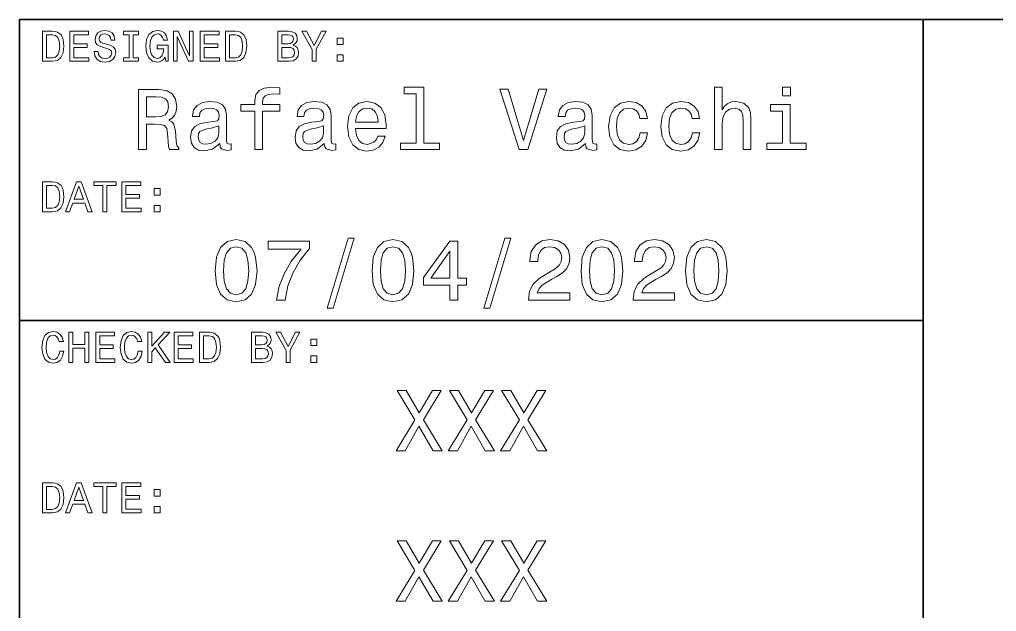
# Model space of a CAD drawing. Extents: x 0 to 420, y 0 to 297.
# Drawn here: x 220 to 268.65, y 40.51 to 70 of the extents above; entities that cross this region are included whole.
import ezdxf

# ---------------------------------------------------------------- set-up
doc = ezdxf.new("R2010")
doc.units = 0

msp = doc.modelspace()

# ---------------------------------------------------------------- linework, layer by layer
at = {"color": 7, "lineweight": 35}
for p, q in [((220, 10), (220, 70)), ((220, 70), (410, 70)), ((265, 14), (265, 70)), ((220, 55), (265, 55))]:
    msp.add_line(p, q, dxfattribs=at)
at = {"color": 7, "lineweight": 13}
for points in [[(221.648422, 69.418587), (221.149139, 69.418587), (221.149139, 67.918587), (221.648422, 67.918587), (221.884003, 67.966141), (222.059082, 68.110947), (222.167145, 68.346542), (222.206055, 68.668587), (222.171463, 68.997116), (222.128235, 69.126801), (222.067719, 69.230545), (221.892654, 69.371033), (221.778091, 69.405617)], [(221.633286, 69.239189), (221.797546, 69.206772), (221.909943, 69.107346), (221.976944, 68.930115), (221.998566, 68.668587), (221.974777, 68.415703), (221.907776, 68.238472), (221.793228, 68.132561), (221.633286, 68.097984), (221.350143, 68.097984), (221.350143, 69.239189)], [(222.497833, 67.918587), (223.448853, 67.918587), (223.448853, 68.100143), (222.696686, 68.100143), (222.696686, 68.60807), (223.366714, 68.60807), (223.366714, 68.78746), (222.696686, 68.78746), (222.696686, 69.23703), (223.431549, 69.23703), (223.431549, 69.418587), (222.497833, 69.418587)], [(223.911377, 68.413544), (223.714691, 68.413544), (223.757919, 68.184441), (223.865997, 68.015846), (224.032425, 67.914261), (224.257202, 67.877518), (224.479828, 67.912102), (224.646255, 68.007202), (224.752167, 68.156342), (224.791061, 68.353027), (224.758652, 68.530258), (224.667862, 68.644814), (224.520889, 68.720459), (224.324203, 68.776657), (224.155624, 68.817719), (224.045395, 68.865273), (223.982712, 68.934441), (223.963257, 69.042503), (223.982712, 69.139771), (224.03891, 69.213257), (224.125366, 69.26297), (224.244232, 69.280258), (224.36528, 69.258644), (224.460373, 69.200287), (224.523056, 69.103027), (224.553314, 68.971184), (224.75, 68.971184), (224.75, 68.975502), (224.715424, 69.178673), (224.613831, 69.329971), (224.453888, 69.425072), (224.237747, 69.457489), (224.043228, 69.425072), (223.891937, 69.33429), (223.794662, 69.193802), (223.760086, 69.012245), (223.788177, 68.850143), (223.870316, 68.739914), (224, 68.666428), (224.177231, 68.610229), (224.35231, 68.560516), (224.484146, 68.51297), (224.564117, 68.443802), (224.592224, 68.331413), (224.566284, 68.216858), (224.499283, 68.130402), (224.39769, 68.07637), (224.265854, 68.059074), (224.118881, 68.082855), (224.006485, 68.152016), (223.935165, 68.264404)], [(225.454605, 68.100143), (225.177948, 68.100143), (225.177948, 67.918587), (225.930115, 67.918587), (225.930115, 68.100143), (225.653458, 68.100143), (225.653458, 69.23703), (225.930115, 69.23703), (225.930115, 69.418587), (225.177948, 69.418587), (225.177948, 69.23703), (225.454605, 69.23703)], [(227.250717, 68.119598), (227.28746, 67.918587), (227.395538, 67.918587), (227.395538, 68.729103), (226.848709, 68.729103), (226.848709, 68.545387), (227.185883, 68.545387), (227.185883, 68.532417), (227.159943, 68.333572), (227.090775, 68.1866), (226.984863, 68.093658), (226.853027, 68.0634), (226.706055, 68.102303), (226.591492, 68.219017), (226.518005, 68.411385), (226.492081, 68.675072), (226.515854, 68.9366), (226.58934, 69.12896), (226.706055, 69.245674), (226.863831, 69.286743), (226.971909, 69.265129), (227.060516, 69.204613), (227.125366, 69.103027), (227.162109, 68.966858), (227.376083, 68.966858), (227.319885, 69.174347), (227.213974, 69.329971), (227.064835, 69.425072), (226.876801, 69.459656), (226.630402, 69.405617), (226.444519, 69.247841), (226.325653, 68.999275), (226.284576, 68.668587), (226.325653, 68.335732), (226.444519, 68.087173), (226.619598, 67.92939), (226.840057, 67.877518), (226.963257, 67.894814), (227.073486, 67.938042), (227.168594, 68.013687)], [(227.663544, 67.918587), (227.842941, 67.918587), (227.842941, 69.148415), (228.417862, 67.918587), (228.649139, 67.918587), (228.649139, 69.418587), (228.467575, 69.418587), (228.467575, 68.188759), (227.899139, 69.418587), (227.663544, 69.418587)], [(229.003601, 67.918587), (229.954605, 67.918587), (229.954605, 68.100143), (229.202454, 68.100143), (229.202454, 68.60807), (229.872482, 68.60807), (229.872482, 68.78746), (229.202454, 68.78746), (229.202454, 69.23703), (229.937317, 69.23703), (229.937317, 69.418587), (229.003601, 69.418587)], [(230.756485, 69.418587), (230.257202, 69.418587), (230.257202, 67.918587), (230.756485, 67.918587), (230.992081, 67.966141), (231.167145, 68.110947), (231.275223, 68.346542), (231.314117, 68.668587), (231.279541, 68.997116), (231.236313, 69.126801), (231.175797, 69.230545), (231.000717, 69.371033), (230.886169, 69.405617)], [(230.741348, 69.239189), (230.905624, 69.206772), (231.018005, 69.107346), (231.085022, 68.930115), (231.106628, 68.668587), (231.082855, 68.415703), (231.015854, 68.238472), (230.901291, 68.132561), (230.741348, 68.097984), (230.458221, 68.097984), (230.458221, 69.239189)], [(233.631119, 68.729103), (233.782425, 68.854469), (233.82132, 68.938759), (233.83429, 69.042503), (233.806198, 69.204613), (233.721909, 69.321327), (233.585739, 69.392647), (233.395538, 69.418587), (232.861679, 69.418587), (232.861679, 67.918587), (233.425797, 67.918587), (233.626801, 67.948845), (233.77594, 68.03746), (233.868881, 68.177956), (233.901291, 68.368156), (233.881851, 68.495674), (233.829971, 68.601585), (233.745682, 68.67939)], [(233.354462, 68.796112), (233.060516, 68.796112), (233.060516, 69.239189), (233.371765, 69.239189), (233.48848, 69.226227), (233.570602, 69.187317), (233.620316, 69.120316), (233.637604, 69.020889), (233.618164, 68.921471), (233.566284, 68.852303), (233.477661, 68.809074)], [(234.77449, 67.918587), (234.77449, 68.525932), (235.267288, 69.420746), (235.042511, 69.420746), (234.672913, 68.709656), (234.298996, 69.420746), (234.059082, 69.420746), (234.573486, 68.51297), (234.573486, 67.918587)], [(233.402023, 68.097984), (233.060516, 68.097984), (233.060516, 68.614555), (233.382568, 68.614555), (233.518738, 68.599426), (233.615997, 68.554031), (233.674347, 68.476227), (233.693802, 68.363831), (233.674347, 68.244957), (233.620316, 68.162827), (233.529541, 68.113113)], [(235.814117, 68.757202), (236.112396, 68.757202), (236.112396, 69.079247), (235.814117, 69.079247)], [(235.814117, 67.918587), (236.112396, 67.918587), (236.112396, 68.240631), (235.814117, 68.240631)], [(225.92218, 63.520172), (226.324203, 63.520172), (226.324203, 64.786743), (226.734863, 64.786743), (227.03746, 64.773773), (227.227661, 64.713257), (227.331406, 64.570602), (227.374634, 64.315559), (227.39624, 63.926514), (227.42218, 63.671471), (227.47406, 63.520172), (227.927948, 63.520172), (227.927948, 63.602306), (227.828522, 63.723343), (227.793945, 63.948128), (227.763687, 64.432274), (227.690201, 64.791069), (227.590775, 64.903458), (227.43515, 64.985588), (227.608063, 65.093658), (227.729095, 65.244957), (227.806915, 65.435158), (227.83284, 65.664261), (227.772324, 66.027374), (227.599411, 66.299713), (227.314117, 66.463974), (226.925064, 66.520172), (225.92218, 66.520172)], [(231.723343, 65.439484), (231.723343, 63.520172), (232.103745, 63.520172), (232.103745, 65.439484), (232.968292, 65.439484), (232.968292, 65.763687), (232.103745, 65.763687), (232.103745, 65.906342), (232.134003, 66.079247), (232.233429, 66.195969), (232.402008, 66.265129), (232.644089, 66.291069), (232.968292, 66.273773), (232.968292, 66.602303), (232.557632, 66.623917), (232.185867, 66.585014), (231.926498, 66.4683), (231.770889, 66.265129), (231.723343, 65.975502), (231.723343, 65.763687), (231.027374, 65.763687), (231.027374, 65.439484)], [(239.759354, 66.304031), (239.759354, 63.840057), (238.976944, 63.840057), (238.976944, 63.520172), (240.917862, 63.520172), (240.917862, 63.840057), (240.139771, 63.840057), (240.139771, 66.623917), (239.162811, 66.623917), (239.162811, 66.304031)], [(245.854462, 66.524498), (245.102295, 63.969738), (244.328522, 66.524498), (243.917862, 66.524498), (244.886154, 63.520172), (245.318436, 63.520172), (246.265121, 66.524498)], [(254.616714, 63.520172), (254.997116, 63.520172), (254.997116, 64.860229), (255.036026, 65.167145), (255.161377, 65.39193), (255.355896, 65.530258), (255.615265, 65.58213), (255.822769, 65.538902), (255.952454, 65.422188), (256.017273, 65.227661), (256.03891, 64.9683), (256.03891, 63.520172), (256.419312, 63.520172), (256.419312, 65.046112), (256.402008, 65.353027), (256.324219, 65.60807), (256.069153, 65.841499), (255.671463, 65.92363), (255.455322, 65.893372), (255.269455, 65.811241), (255.113831, 65.681557), (254.997116, 65.504318), (254.997116, 66.623917), (254.616714, 66.623917)], [(258.394806, 66.623917), (257.992798, 66.623917), (257.992798, 66.191643), (258.394806, 66.191643)], [(226.812668, 66.15274), (227.076355, 66.126801), (227.262238, 66.04467), (227.378952, 65.893372), (227.417862, 65.655617), (227.374634, 65.4049), (227.257919, 65.253601), (227.059067, 65.175789), (226.786743, 65.154175), (226.324203, 65.154175), (226.324203, 66.15274)], [(229.97261, 63.822765), (229.97261, 63.809799), (229.994232, 63.662823), (230.059067, 63.559078), (230.331406, 63.476944), (230.543213, 63.511528), (230.543213, 63.805473), (230.452438, 63.792507), (230.331406, 63.848701), (230.309784, 64.021614), (230.309784, 65.223343), (230.257919, 65.530258), (230.106628, 65.746399), (229.842926, 65.876083), (229.471176, 65.92363), (229.108063, 65.871758), (228.840057, 65.724785), (228.671463, 65.495674), (228.615265, 65.193085), (228.615265, 65.167145), (228.956772, 65.167145), (228.98703, 65.348701), (229.082123, 65.478386), (229.237747, 65.556198), (229.458206, 65.586456), (229.670029, 65.564842), (229.82132, 65.5), (229.912094, 65.387604), (229.942352, 65.231987), (229.925064, 65.05043), (229.855896, 64.959656), (229.682983, 64.916428), (229.35878, 64.881844), (228.98703, 64.804031), (228.723343, 64.665703), (228.567719, 64.44957), (228.520172, 64.129684), (228.5634, 63.844379), (228.697403, 63.632565), (228.913544, 63.498558), (229.211807, 63.451008), (229.613831, 63.541786)], [(235.177231, 63.822765), (235.177231, 63.809799), (235.198837, 63.662823), (235.263687, 63.559078), (235.536011, 63.476944), (235.747833, 63.511528), (235.747833, 63.805473), (235.657059, 63.792507), (235.536011, 63.848701), (235.514404, 64.021614), (235.514404, 65.223343), (235.462524, 65.530258), (235.311234, 65.746399), (235.047546, 65.876083), (234.675781, 65.92363), (234.312668, 65.871758), (234.044662, 65.724785), (233.876068, 65.495674), (233.819885, 65.193085), (233.819885, 65.167145), (234.161377, 65.167145), (234.191635, 65.348701), (234.286743, 65.478386), (234.442352, 65.556198), (234.662811, 65.586456), (234.874634, 65.564842), (235.025925, 65.5), (235.116714, 65.387604), (235.146973, 65.231987), (235.129669, 65.05043), (235.060516, 64.959656), (234.887604, 64.916428), (234.5634, 64.881844), (234.191635, 64.804031), (233.927948, 64.665703), (233.772324, 64.44957), (233.724777, 64.129684), (233.768005, 63.844379), (233.902008, 63.632565), (234.118149, 63.498558), (234.416412, 63.451008), (234.818436, 63.541786)], [(236.733429, 64.570602), (238.255035, 64.570602), (238.259354, 64.747841), (238.190201, 65.244957), (238, 65.616714), (237.697403, 65.841499), (237.29538, 65.92363), (236.902008, 65.837173), (236.599411, 65.5951), (236.404892, 65.201729), (236.335724, 64.682999), (236.400574, 64.151299), (236.595093, 63.762245), (236.893372, 63.520172), (237.28241, 63.438038), (237.619583, 63.494236), (237.89624, 63.641209), (238.099411, 63.874638), (238.216125, 64.185875), (237.840057, 64.185875), (237.762238, 64.01297), (237.649841, 63.883286), (237.329971, 63.779537), (237.083572, 63.827087), (236.89769, 63.978386), (236.776657, 64.224785), (236.733429, 64.557632)], [(248.188751, 63.822765), (248.188751, 63.809799), (248.210373, 63.662823), (248.275208, 63.559078), (248.547546, 63.476944), (248.759354, 63.511528), (248.759354, 63.805473), (248.668579, 63.792507), (248.547546, 63.848701), (248.525925, 64.021614), (248.525925, 65.223343), (248.47406, 65.530258), (248.322754, 65.746399), (248.059067, 65.876083), (247.687317, 65.92363), (247.324203, 65.871758), (247.056183, 65.724785), (246.887604, 65.495674), (246.831406, 65.193085), (246.831406, 65.167145), (247.172913, 65.167145), (247.203156, 65.348701), (247.298264, 65.478386), (247.453888, 65.556198), (247.674347, 65.586456), (247.886169, 65.564842), (248.03746, 65.5), (248.128235, 65.387604), (248.158493, 65.231987), (248.141205, 65.05043), (248.072037, 64.959656), (247.899124, 64.916428), (247.574921, 64.881844), (247.203156, 64.804031), (246.939468, 64.665703), (246.783859, 64.44957), (246.736298, 64.129684), (246.779541, 63.844379), (246.913544, 63.632565), (247.129669, 63.498558), (247.427948, 63.451008), (247.829971, 63.541786)], [(250.890488, 65.072044), (251.266571, 65.072044), (251.188751, 65.41787), (251.002869, 65.690201), (250.713257, 65.858788), (250.337173, 65.92363), (249.92218, 65.837173), (249.606628, 65.5951), (249.407776, 65.201729), (249.338608, 64.674355), (249.403458, 64.151299), (249.597977, 63.762245), (249.904892, 63.520172), (250.324203, 63.438038), (250.695953, 63.50288), (250.98558, 63.684437), (251.184433, 63.969738), (251.270889, 64.350143), (250.907776, 64.350143), (250.842926, 64.10807), (250.721893, 63.926514), (250.548981, 63.814121), (250.337173, 63.779537), (250.073486, 63.835735), (249.883286, 64.008644), (249.766571, 64.289627), (249.727661, 64.687317), (249.766571, 65.07637), (249.887604, 65.357346), (250.082123, 65.530258), (250.337173, 65.590775), (250.561951, 65.551872), (250.730545, 65.452446), (250.842926, 65.288185)], [(253.492798, 65.072044), (253.868866, 65.072044), (253.791061, 65.41787), (253.605179, 65.690201), (253.315552, 65.858788), (252.939484, 65.92363), (252.52449, 65.837173), (252.208923, 65.5951), (252.010086, 65.201729), (251.940918, 64.674355), (252.005753, 64.151299), (252.200287, 63.762245), (252.507202, 63.520172), (252.926514, 63.438038), (253.298264, 63.50288), (253.587891, 63.684437), (253.786743, 63.969738), (253.873199, 64.350143), (253.510086, 64.350143), (253.445236, 64.10807), (253.324203, 63.926514), (253.151291, 63.814121), (252.939484, 63.779537), (252.675781, 63.835735), (252.48558, 64.008644), (252.368866, 64.289627), (252.329971, 64.687317), (252.368866, 65.07637), (252.489914, 65.357346), (252.684433, 65.530258), (252.939484, 65.590775), (253.164261, 65.551872), (253.332855, 65.452446), (253.445236, 65.288185)], [(258.381836, 63.840057), (258.381836, 65.763687), (257.404907, 65.763687), (257.404907, 65.439484), (258.001434, 65.439484), (258.001434, 63.840057), (257.223328, 63.840057), (257.223328, 63.520172), (259.168579, 63.520172), (259.168579, 63.840057)], [(236.733429, 64.890488), (236.780975, 65.188759), (236.89769, 65.409218), (237.074921, 65.543228), (237.30835, 65.590775), (237.53746, 65.543228), (237.714691, 65.409218), (237.822754, 65.188759), (237.861664, 64.890488)], [(229.929382, 64.332855), (229.877518, 64.10807), (229.739182, 63.935158), (229.531693, 63.822765), (229.276657, 63.783859), (229.112381, 63.805473), (228.995667, 63.874638), (228.92218, 63.995678), (228.900574, 64.164261), (228.917862, 64.315559), (228.98703, 64.42363), (229.263687, 64.54467), (229.613831, 64.596542), (229.929382, 64.700287)], [(235.134003, 64.332855), (235.082123, 64.10807), (234.943802, 63.935158), (234.736298, 63.822765), (234.481262, 63.783859), (234.317001, 63.805473), (234.200287, 63.874638), (234.126801, 63.995678), (234.105179, 64.164261), (234.122467, 64.315559), (234.191635, 64.42363), (234.468292, 64.54467), (234.818436, 64.596542), (235.134003, 64.700287)], [(248.145523, 64.332855), (248.093658, 64.10807), (247.955322, 63.935158), (247.747833, 63.822765), (247.492783, 63.783859), (247.328522, 63.805473), (247.211807, 63.874638), (247.138321, 63.995678), (247.116714, 64.164261), (247.134003, 64.315559), (247.203156, 64.42363), (247.479828, 64.54467), (247.829971, 64.596542), (248.145523, 64.700287)], [(221.648422, 61.918587), (221.149139, 61.918587), (221.149139, 60.418587), (221.648422, 60.418587), (221.884003, 60.466137), (222.059082, 60.61095), (222.167145, 60.846542), (222.206055, 61.168587), (222.171463, 61.497116), (222.128235, 61.626801), (222.067719, 61.730545), (221.892654, 61.871037), (221.778091, 61.905617)], [(222.294662, 60.418587), (222.493515, 60.418587), (222.651291, 60.859509), (223.25, 60.859509), (223.407776, 60.418587), (223.610947, 60.418587), (223.061966, 61.92075), (222.841492, 61.92075)], [(224.153458, 60.418587), (224.35231, 60.418587), (224.35231, 61.73703), (224.806198, 61.73703), (224.806198, 61.918587), (223.697403, 61.918587), (223.697403, 61.73703), (224.153458, 61.73703)], [(225.100143, 60.418587), (226.051147, 60.418587), (226.051147, 60.600143), (225.298996, 60.600143), (225.298996, 61.108067), (225.969025, 61.108067), (225.969025, 61.287464), (225.298996, 61.287464), (225.298996, 61.73703), (226.033859, 61.73703), (226.033859, 61.918587), (225.100143, 61.918587)], [(221.633286, 61.739193), (221.797546, 61.706772), (221.909943, 61.607349), (221.976944, 61.430115), (221.998566, 61.168587), (221.974777, 60.915707), (221.907776, 60.738472), (221.793228, 60.632565), (221.633286, 60.59798), (221.350143, 60.59798), (221.350143, 61.739193)], [(222.720459, 61.043228), (222.951736, 61.704609), (223.182999, 61.043228)], [(226.706055, 61.257202), (227.004318, 61.257202), (227.004318, 61.57925), (226.706055, 61.57925)], [(226.706055, 60.418587), (227.004318, 60.418587), (227.004318, 60.740631), (226.706055, 60.740631)], [(229.747833, 57.485592), (229.812668, 56.806915), (230.015839, 56.322765), (230.340042, 56.028816), (230.789612, 55.933716), (231.234863, 56.028816), (231.559067, 56.322765), (231.757919, 56.806915), (231.827087, 57.485592), (231.757919, 58.159943), (231.675781, 58.427952), (231.559067, 58.648415), (231.234863, 58.942364), (230.789612, 59.041786), (230.340042, 58.942364), (230.015839, 58.644093), (229.812668, 58.159943)], [(232.791061, 56.020172), (233.227661, 56.020172), (233.370316, 56.733429), (233.621033, 57.399136), (233.975494, 58.017292), (234.438034, 58.596542), (234.438034, 58.95533), (232.380402, 58.95533), (232.380402, 58.561958), (234.023041, 58.561958), (233.547546, 57.978386), (233.188751, 57.368874), (232.938034, 56.720459)], [(235.31987, 55.618156), (235.618149, 55.618156), (236.664261, 59.102306), (236.361664, 59.102306)], [(237.554749, 57.485592), (237.619583, 56.806915), (237.822754, 56.322765), (238.146973, 56.028816), (238.596527, 55.933716), (239.041779, 56.028816), (239.365982, 56.322765), (239.564835, 56.806915), (239.634003, 57.485592), (239.564835, 58.159943), (239.482697, 58.427952), (239.365982, 58.648415), (239.041779, 58.942364), (238.596527, 59.041786), (238.146973, 58.942364), (237.822754, 58.644093), (237.619583, 58.159943)], [(241.436584, 56.020172), (241.825638, 56.020172), (241.825638, 56.763687), (242.253601, 56.763687), (242.253601, 57.109509), (241.825638, 57.109509), (241.825638, 58.95533), (241.432266, 58.95533), (240.118149, 57.144093), (240.118149, 56.763687), (241.436584, 56.763687)], [(243.126801, 55.618156), (243.425064, 55.618156), (244.471176, 59.102306), (244.168579, 59.102306)], [(245.348694, 56.020172), (247.41066, 56.020172), (247.41066, 56.39193), (245.780975, 56.39193), (245.87175, 56.5951), (246.027374, 56.763687), (246.507202, 57.070606), (246.762238, 57.200287), (247.047546, 57.386166), (247.250717, 57.602306), (247.367432, 57.857349), (247.41066, 58.146973), (247.337173, 58.510086), (247.134003, 58.795387), (246.822754, 58.976944), (246.420746, 59.041786), (246.005753, 58.9683), (245.690186, 58.765129), (245.48703, 58.440922), (245.417862, 58.012966), (245.417862, 57.95245), (245.811234, 57.95245), (245.811234, 57.98703), (245.850128, 58.280979), (245.966858, 58.497116), (246.152725, 58.635445), (246.399124, 58.682995), (246.649841, 58.639771), (246.835724, 58.5317), (246.956757, 58.363113), (247, 58.151295), (246.969727, 57.95245), (246.887604, 57.783859), (246.749268, 57.636887), (246.559067, 57.507202), (246.304031, 57.368874), (245.880402, 57.100864), (245.582123, 56.815559), (245.404892, 56.469738), (245.348694, 56.033142)], [(247.963974, 57.485592), (248.028809, 56.806915), (248.231979, 56.322765), (248.556183, 56.028816), (249.005753, 55.933716), (249.451004, 56.028816), (249.775208, 56.322765), (249.97406, 56.806915), (250.043213, 57.485592), (249.97406, 58.159943), (249.891922, 58.427952), (249.775208, 58.648415), (249.451004, 58.942364), (249.005753, 59.041786), (248.556183, 58.942364), (248.231979, 58.644093), (248.028809, 58.159943)], [(250.553314, 56.020172), (252.615265, 56.020172), (252.615265, 56.39193), (250.98558, 56.39193), (251.076355, 56.5951), (251.231979, 56.763687), (251.711807, 57.070606), (251.966858, 57.200287), (252.252151, 57.386166), (252.455322, 57.602306), (252.572037, 57.857349), (252.615265, 58.146973), (252.541779, 58.510086), (252.338608, 58.795387), (252.027374, 58.976944), (251.625351, 59.041786), (251.210373, 58.9683), (250.894806, 58.765129), (250.691635, 58.440922), (250.622467, 58.012966), (250.622467, 57.95245), (251.015839, 57.95245), (251.015839, 57.98703), (251.054749, 58.280979), (251.171463, 58.497116), (251.357346, 58.635445), (251.603745, 58.682995), (251.854462, 58.639771), (252.040344, 58.5317), (252.161377, 58.363113), (252.204605, 58.151295), (252.174347, 57.95245), (252.092209, 57.783859), (251.953888, 57.636887), (251.763687, 57.507202), (251.508636, 57.368874), (251.085007, 57.100864), (250.786743, 56.815559), (250.609497, 56.469738), (250.553314, 56.033142)], [(253.168579, 57.485592), (253.233429, 56.806915), (253.4366, 56.322765), (253.760803, 56.028816), (254.210373, 55.933716), (254.655609, 56.028816), (254.979828, 56.322765), (255.178665, 56.806915), (255.247833, 57.485592), (255.178665, 58.159943), (255.096542, 58.427952), (254.979828, 58.648415), (254.655609, 58.942364), (254.210373, 59.041786), (253.760803, 58.942364), (253.4366, 58.644093), (253.233429, 58.159943)], [(230.162811, 57.485592), (230.197403, 58.008644), (230.305466, 58.384727), (230.499985, 58.605186), (230.789612, 58.682995), (231.074921, 58.605186), (231.26944, 58.384727), (231.377518, 58.008644), (231.412094, 57.485592), (231.377518, 56.958214), (231.26944, 56.58213), (231.074921, 56.361671), (230.789612, 56.288185), (230.499985, 56.361671), (230.305466, 56.58213), (230.197403, 56.958214)], [(237.969727, 57.485592), (238.004318, 58.008644), (238.112381, 58.384727), (238.306915, 58.605186), (238.596527, 58.682995), (238.881836, 58.605186), (239.076355, 58.384727), (239.184433, 58.008644), (239.219009, 57.485592), (239.184433, 56.958214), (239.076355, 56.58213), (238.881836, 56.361671), (238.596527, 56.288185), (238.306915, 56.361671), (238.112381, 56.58213), (238.004318, 56.958214)], [(240.481262, 57.109509), (241.436584, 58.453888), (241.436584, 57.109509)], [(248.378952, 57.485592), (248.413544, 58.008644), (248.521606, 58.384727), (248.716125, 58.605186), (249.005753, 58.682995), (249.291061, 58.605186), (249.48558, 58.384727), (249.593658, 58.008644), (249.628235, 57.485592), (249.593658, 56.958214), (249.48558, 56.58213), (249.291061, 56.361671), (249.005753, 56.288185), (248.716125, 56.361671), (248.521606, 56.58213), (248.413544, 56.958214)], [(253.583572, 57.485592), (253.618149, 58.008644), (253.726227, 58.384727), (253.920746, 58.605186), (254.210373, 58.682995), (254.495667, 58.605186), (254.690201, 58.384727), (254.798264, 58.008644), (254.832855, 57.485592), (254.798264, 56.958214), (254.690201, 56.58213), (254.495667, 56.361671), (254.210373, 56.288185), (253.920746, 56.361671), (253.726227, 56.58213), (253.618149, 56.958214)], [(222.000717, 53.476223), (221.957489, 53.294666), (221.886169, 53.164986), (221.786743, 53.085014), (221.670029, 53.059078), (221.529541, 53.09798), (221.419312, 53.214695), (221.345825, 53.4049), (221.322052, 53.668587), (221.345825, 53.930115), (221.417145, 54.122478), (221.527374, 54.239193), (221.670029, 54.280258), (221.773773, 54.258644), (221.862396, 54.198124), (221.931549, 54.100864), (221.979111, 53.966858), (222.184433, 53.966858), (222.119598, 54.172188), (222.007202, 54.327808), (221.853745, 54.425072), (221.670029, 54.459652), (221.440918, 54.405617), (221.265854, 54.254322), (221.153458, 54.005764), (221.114548, 53.668587), (221.153458, 53.331409), (221.265854, 53.082851), (221.440918, 52.929394), (221.670029, 52.877522), (221.871033, 52.918587), (222.033142, 53.033138), (222.14769, 53.22118), (222.208206, 53.476223)], [(222.450287, 52.918587), (222.651291, 52.918587), (222.651291, 53.623199), (223.252167, 53.623199), (223.252167, 52.918587), (223.451004, 52.918587), (223.451004, 54.418587), (223.252167, 54.418587), (223.252167, 53.806915), (222.651291, 53.806915), (222.651291, 54.418587), (222.450287, 54.418587)], [(223.798996, 52.918587), (224.75, 52.918587), (224.75, 53.100143), (223.997833, 53.100143), (223.997833, 53.608067), (224.667862, 53.608067), (224.667862, 53.787464), (223.997833, 53.787464), (223.997833, 54.23703), (224.732712, 54.23703), (224.732712, 54.418587), (223.798996, 54.418587)], [(225.904175, 53.476223), (225.860947, 53.294666), (225.789627, 53.164986), (225.690201, 53.085014), (225.573486, 53.059078), (225.432999, 53.09798), (225.322769, 53.214695), (225.249283, 53.4049), (225.22551, 53.668587), (225.249283, 53.930115), (225.320602, 54.122478), (225.430832, 54.239193), (225.573486, 54.280258), (225.677231, 54.258644), (225.765854, 54.198124), (225.835022, 54.100864), (225.882568, 53.966858), (226.087891, 53.966858), (226.023056, 54.172188), (225.91066, 54.327808), (225.757202, 54.425072), (225.573486, 54.459652), (225.344376, 54.405617), (225.169312, 54.254322), (225.056915, 54.005764), (225.018005, 53.668587), (225.056915, 53.331409), (225.169312, 53.082851), (225.344376, 52.929394), (225.573486, 52.877522), (225.77449, 52.918587), (225.9366, 53.033138), (226.051147, 53.22118), (226.111679, 53.476223)], [(226.386169, 52.918587), (226.585022, 52.918587), (226.585022, 53.45245), (226.762253, 53.642651), (227.265854, 52.918587), (227.507919, 52.918587), (226.90274, 53.787464), (227.490631, 54.418587), (227.226944, 54.418587), (226.585022, 53.724781), (226.585022, 54.418587), (226.386169, 54.418587)], [(227.702454, 52.918587), (228.653458, 52.918587), (228.653458, 53.100143), (227.901291, 53.100143), (227.901291, 53.608067), (228.57132, 53.608067), (228.57132, 53.787464), (227.901291, 53.787464), (227.901291, 54.23703), (228.636169, 54.23703), (228.636169, 54.418587), (227.702454, 54.418587)], [(229.455338, 54.418587), (228.956055, 54.418587), (228.956055, 52.918587), (229.455338, 52.918587), (229.690918, 52.966137), (229.865997, 53.11095), (229.97406, 53.346542), (230.01297, 53.668587), (229.978394, 53.997116), (229.935165, 54.126801), (229.874634, 54.230545), (229.69957, 54.371037), (229.585022, 54.405617)], [(229.440201, 54.239193), (229.604462, 54.206772), (229.716858, 54.107349), (229.783859, 53.930115), (229.805481, 53.668587), (229.781708, 53.415707), (229.714691, 53.238472), (229.600143, 53.132565), (229.440201, 53.09798), (229.157059, 53.09798), (229.157059, 54.239193)], [(232.329971, 53.729107), (232.481262, 53.854465), (232.520172, 53.938759), (232.533142, 54.042507), (232.505051, 54.204609), (232.420746, 54.321323), (232.284576, 54.392651), (232.094376, 54.418587), (231.560516, 54.418587), (231.560516, 52.918587), (232.124634, 52.918587), (232.325653, 52.948845), (232.474792, 53.037464), (232.567719, 53.177952), (232.600143, 53.368153), (232.580688, 53.495678), (232.528824, 53.601585), (232.444519, 53.679394)], [(232.053314, 53.796108), (231.759369, 53.796108), (231.759369, 54.239193), (232.070602, 54.239193), (232.187317, 54.226223), (232.269455, 54.187317), (232.319168, 54.120316), (232.336456, 54.020893), (232.317001, 53.921467), (232.265137, 53.852303), (232.176514, 53.809078)], [(233.473343, 52.918587), (233.473343, 53.525936), (233.966141, 54.42075), (233.741364, 54.42075), (233.371765, 53.709652), (232.997833, 54.42075), (232.757919, 54.42075), (233.272339, 53.512966), (233.272339, 52.918587)], [(234.51297, 53.757202), (234.811249, 53.757202), (234.811249, 54.07925), (234.51297, 54.07925)], [(232.100861, 53.09798), (231.759369, 53.09798), (231.759369, 53.614552), (232.081421, 53.614552), (232.217575, 53.599422), (232.31485, 53.554035), (232.373199, 53.476223), (232.392654, 53.363831), (232.373199, 53.244957), (232.319168, 53.162823), (232.228394, 53.11311)], [(234.51297, 52.918587), (234.811249, 52.918587), (234.811249, 53.240631), (234.51297, 53.240631)], [(238.752167, 48.520172), (239.206055, 48.520172), (239.893372, 49.734871), (240.593658, 48.520172), (241.05188, 48.520172), (240.113831, 50.0634), (241.004318, 51.524494), (240.567719, 51.524494), (239.906342, 50.413544), (239.257919, 51.524494), (238.804031, 51.524494), (239.690201, 50.059078)], [(241.354462, 48.520172), (241.808365, 48.520172), (242.495682, 49.734871), (243.195969, 48.520172), (243.654175, 48.520172), (242.716141, 50.0634), (243.606628, 51.524494), (243.170029, 51.524494), (242.508652, 50.413544), (241.860229, 51.524494), (241.406342, 51.524494), (242.292511, 50.059078)], [(243.956772, 48.520172), (244.41066, 48.520172), (245.097977, 49.734871), (245.798279, 48.520172), (246.256485, 48.520172), (245.318451, 50.0634), (246.208939, 51.524494), (245.772339, 51.524494), (245.110947, 50.413544), (244.46254, 51.524494), (244.008652, 51.524494), (244.894806, 50.059078)], [(221.648422, 46.918587), (221.149139, 46.918587), (221.149139, 45.418587), (221.648422, 45.418587), (221.884003, 45.466137), (222.059082, 45.61095), (222.167145, 45.846542), (222.206055, 46.168587), (222.171463, 46.497116), (222.128235, 46.626801), (222.067719, 46.730545), (221.892654, 46.871037), (221.778091, 46.905617)], [(221.633286, 46.739193), (221.797546, 46.706772), (221.909943, 46.607349), (221.976944, 46.430115), (221.998566, 46.168587), (221.974777, 45.915707), (221.907776, 45.738472), (221.793228, 45.632565), (221.633286, 45.59798), (221.350143, 45.59798), (221.350143, 46.739193)], [(222.294662, 45.418587), (222.493515, 45.418587), (222.651291, 45.859509), (223.25, 45.859509), (223.407776, 45.418587), (223.610947, 45.418587), (223.061966, 46.92075), (222.841492, 46.92075)], [(224.153458, 45.418587), (224.35231, 45.418587), (224.35231, 46.73703), (224.806198, 46.73703), (224.806198, 46.918587), (223.697403, 46.918587), (223.697403, 46.73703), (224.153458, 46.73703)], [(225.100143, 45.418587), (226.051147, 45.418587), (226.051147, 45.600143), (225.298996, 45.600143), (225.298996, 46.108067), (225.969025, 46.108067), (225.969025, 46.287464), (225.298996, 46.287464), (225.298996, 46.73703), (226.033859, 46.73703), (226.033859, 46.918587), (225.100143, 46.918587)], [(222.720459, 46.043228), (222.951736, 46.704609), (223.182999, 46.043228)], [(226.706055, 46.257202), (227.004318, 46.257202), (227.004318, 46.57925), (226.706055, 46.57925)], [(226.706055, 45.418587), (227.004318, 45.418587), (227.004318, 45.740631), (226.706055, 45.740631)], [(238.752167, 41.020172), (239.206055, 41.020172), (239.893372, 42.234871), (240.593658, 41.020172), (241.05188, 41.020172), (240.113831, 42.5634), (241.004318, 44.024494), (240.567719, 44.024494), (239.906342, 42.913544), (239.257919, 44.024494), (238.804031, 44.024494), (239.690201, 42.559078)], [(241.354462, 41.020172), (241.808365, 41.020172), (242.495682, 42.234871), (243.195969, 41.020172), (243.654175, 41.020172), (242.716141, 42.5634), (243.606628, 44.024494), (243.170029, 44.024494), (242.508652, 42.913544), (241.860229, 44.024494), (241.406342, 44.024494), (242.292511, 42.559078)], [(243.956772, 41.020172), (244.41066, 41.020172), (245.097977, 42.234871), (245.798279, 41.020172), (246.256485, 41.020172), (245.318451, 42.5634), (246.208939, 44.024494), (245.772339, 44.024494), (245.110947, 42.913544), (244.46254, 44.024494), (244.008652, 44.024494), (244.894806, 42.559078)]]:
    msp.add_lwpolyline(points, close=True, dxfattribs=at)

doc.saveas('drawing.dxf')
